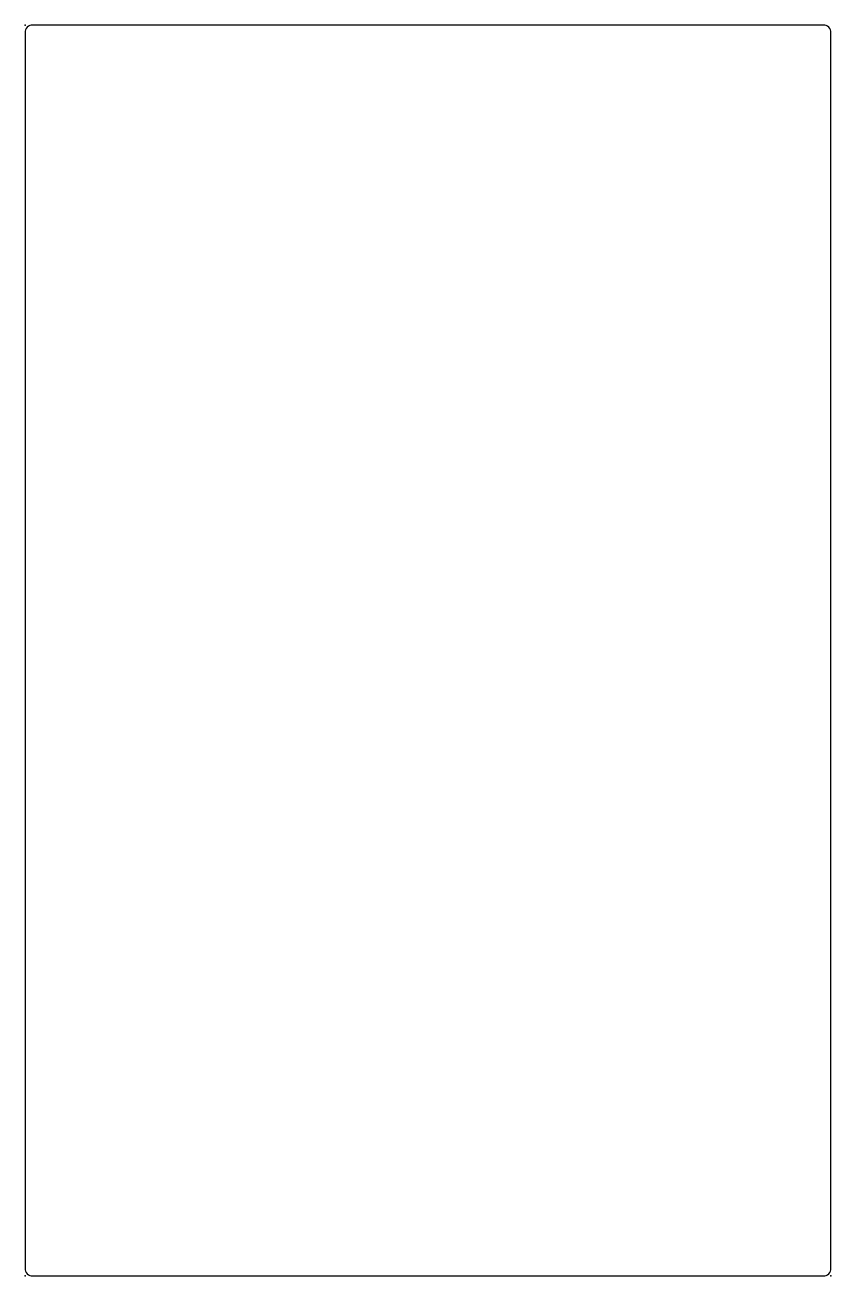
# Model space of a CAD drawing. Header units: millimetres. Extents: x 0 to 212, y 0 to 329.
import ezdxf

# ---------------------------------------------------------------- set-up
doc = ezdxf.new("R2010")
doc.units = ezdxf.units.MM
doc.layers.get('0').update_dxf_attribs({"linetype": 'CONTINUOUS'})

msp = doc.modelspace()

# ---------------------------------------------------------------- linework, layer by layer
msp.add_lwpolyline([(2, 0), (210, 0, 0.414214), (212, 2), (212, 327, 0.414214), (210, 329), (2, 329, 0.414214), (0, 327), (0, 2, 0.414214)], format="xyb", close=True)
for p in [(0, 329), (0, 0), (0, 0), (212, 0)]:
    msp.add_point(p)

doc.saveas('drawing.dxf')
